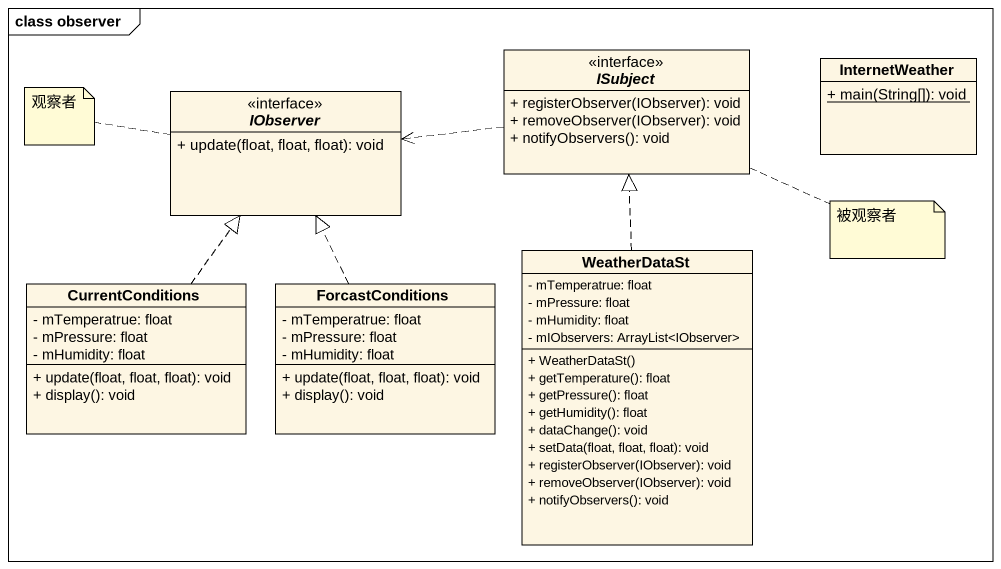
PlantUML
@startuml
mainframe class observer
hide circle
hide empty members
skinparam classAttributeIconSize 0
interface ISubject <<interface>> {
  + registerObserver(IObserver): void
  + removeObserver(IObserver): void
  + notifyObservers(): void
}
class InternetWeather {
  {static} + main(String[]): void
}
interface IObserver <<interface>> {
  + update(float, float, float): void
}
class WeatherDataSt {
  - mTemperatrue: float
  - mPressure: float
  - mHumidity: float
  - mIObservers: ArrayList<IObserver>
  + WeatherDataSt()
  + getTemperature(): float
  + getPressure(): float
  + getHumidity(): float
  + dataChange(): void
  + setData(float, float, float): void
  + registerObserver(IObserver): void
  + removeObserver(IObserver): void
  + notifyObservers(): void
}
class CurrentConditions {
  - mTemperatrue: float
  - mPressure: float
  - mHumidity: float
  + update(float, float, float): void
  + display(): void
}
class ForcastConditions {
  - mTemperatrue: float
  - mPressure: float
  - mHumidity: float
  + update(float, float, float): void
  + display(): void
}
ISubject .left.> IObserver
WeatherDataSt .up.|> ISubject
CurrentConditions .up.|> IObserver
ForcastConditions .up.|> IObserver
note left of IObserver : 观察者
note right of ISubject : 被观察者
@enduml
